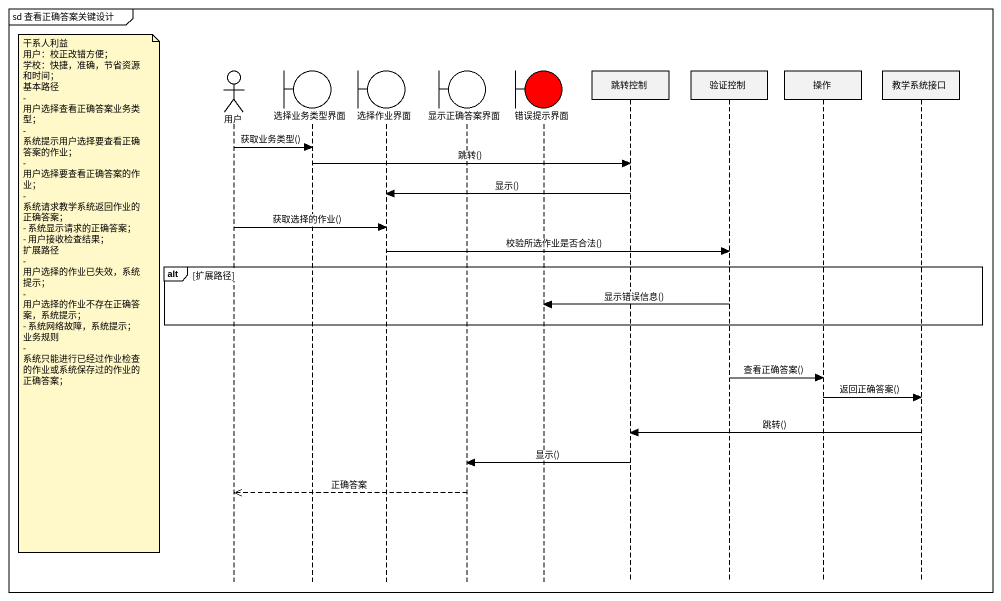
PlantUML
@startuml
mainframe sd 查看正确答案关键设计
hide footbox
actor 用户
boundary 选择业务类型界面
boundary 选择作业界面
boundary 显示正确答案界面
boundary 错误提示界面 #FF0000
participant 跳转控制
participant 验证控制
participant 操作
participant 教学系统接口

用户 -> 选择业务类型界面 : 获取业务类型()
选择业务类型界面 -> 跳转控制 : 跳转()
跳转控制 -> 选择作业界面 : 显示()
用户 -> 选择作业界面 : 获取选择的作业()
选择作业界面 -> 验证控制 : 校验所选作业是否合法()
alt 扩展路径
  note left of 用户
    干系人利益
    用户：校正改错方便；
    学校：快捷，准确，节省资源和时间；
    基本路径
    - 用户选择查看正确答案业务类型；
    - 系统提示用户选择要查看正确答案的作业；
    - 用户选择要查看正确答案的作业；
    - 系统请求教学系统返回作业的正确答案；
    - 系统显示请求的正确答案；
    - 用户接收检查结果；
    扩展路径
    - 用户选择的作业已失效，系统提示；
    - 用户选择的作业不存在正确答案，系统提示；
    - 系统网络故障，系统提示；
    业务规则
    - 系统只能进行已经过作业检查的作业或系统保存过的作业的正确答案；
  end note
  验证控制 -> 错误提示界面 : 显示错误信息()
end
验证控制 -> 操作 : 查看正确答案()
操作 -> 教学系统接口 : 返回正确答案()
教学系统接口 -> 跳转控制 : 跳转()
跳转控制 -> 显示正确答案界面 : 显示()
显示正确答案界面 -->> 用户 : 正确答案
@enduml
